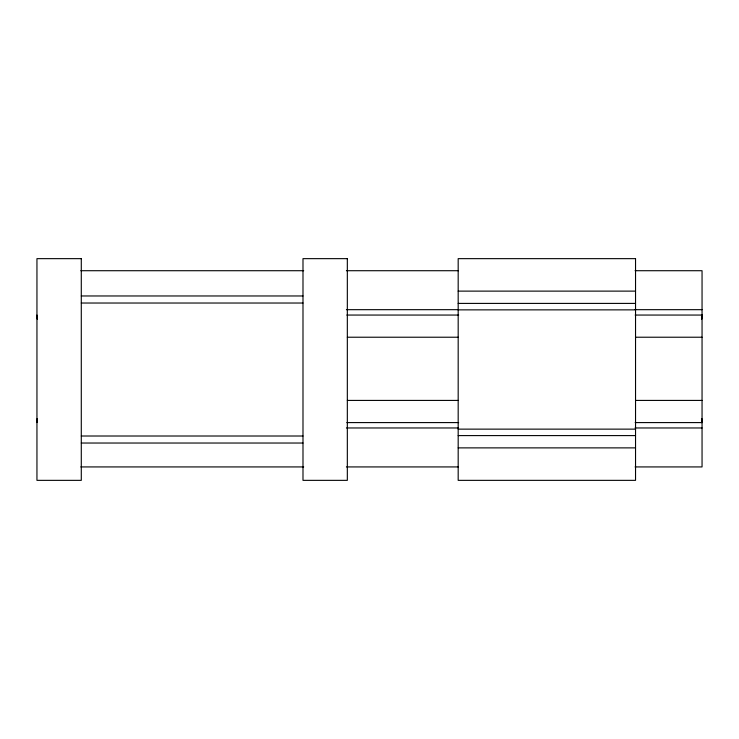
<?xml version="1.0" encoding="UTF-8"?>
<svg xmlns="http://www.w3.org/2000/svg" width="739" height="739" viewBox="0 0 739 739"><rect width="100%" height="100%" fill="white"/><g stroke="black" fill="none" stroke-linecap="round" stroke-linejoin="round"><path stroke-width="1.11" d="M635.152 315.054L702.05 315.054L701.68 319.1M80.828 270.714L303.683 270.714M346.406 270.714L458.411 270.714M635.078 270.714L702.05 270.714L702.05 466.928L635.078 466.928M458.18 291.12L635.54 291.12M81.29 295.969L302.99 295.969M81.29 303.027L302.99 303.027M458.18 303.406L635.54 303.406M346.406 309.678L458.411 309.678M635.078 309.678L702.05 309.678M458.18 309.863L635.54 309.863M346.822 315.054L458.688 315.054M347.33 337.224L458.18 337.224M635.54 337.224L702.05 337.224M347.33 400.418L458.18 400.418M635.54 400.418L702.05 400.418M346.822 422.588L458.688 422.588M635.152 422.588L702.05 422.588L701.68 418.533A22.17 22.17 0 0 1 702.05 422.588M346.406 427.964L458.411 427.964M635.078 427.964L702.05 427.964M458.18 429.137L635.54 429.137M458.18 435.594L635.54 435.594M81.29 436.01L302.99 436.01M81.29 443.031L302.99 443.031M458.18 447.88L635.54 447.88M80.828 466.928L303.683 466.928M346.406 466.928L458.411 466.928M37.319 319.1L36.95 315.054A22.17 22.17 0 0 0 37.319 319.091M702.05 315.054A22.17 22.17 0 0 1 701.68 319.091M36.95 422.357L36.95 422.588A22.17 22.17 0 0 1 37.319 418.551L36.95 422.357M81.29 258.65L36.95 258.65L36.95 480.35L81.29 480.35L81.29 258.65M347.33 258.65L302.99 258.65L302.99 480.35L347.33 480.35L347.33 258.65M635.54 258.65L458.18 258.65L458.18 480.35L635.54 480.35L635.54 258.65"/></g></svg>
